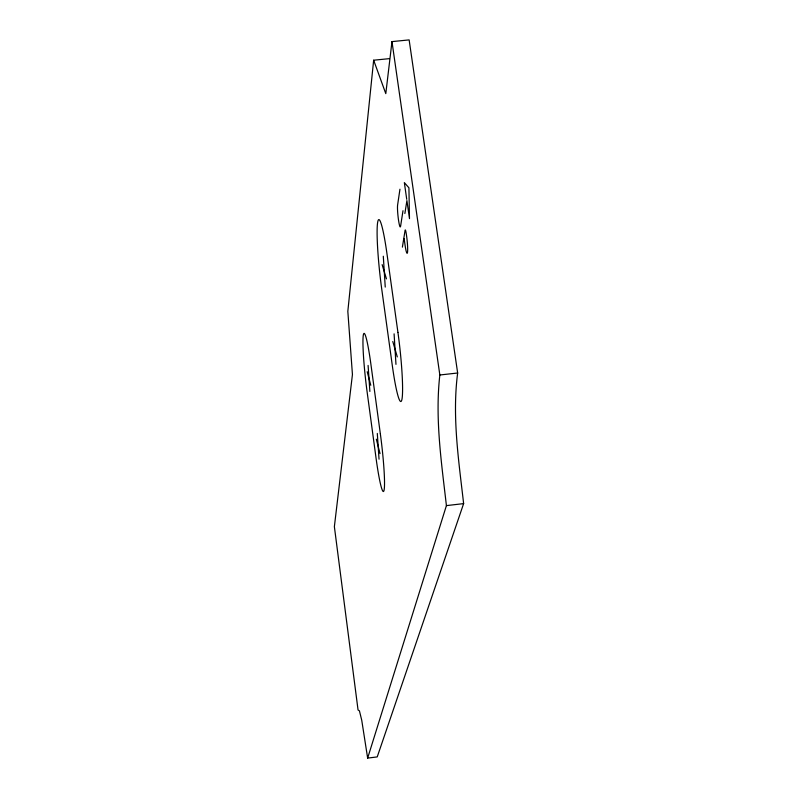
<?xml version="1.0" encoding="UTF-8"?>
<svg xmlns="http://www.w3.org/2000/svg" width="798" height="798" viewBox="0 0 798 798"><rect width="100%" height="100%" fill="white"/><g stroke="black" fill="none" stroke-linecap="round" stroke-linejoin="round"><path stroke-width="1.2" d="M391.978 41.606L439.838 374.99C434.88 418.521 441.474 462.361 446.411 505.613L367.649 758.1L377.225 756.913L463.628 503.618C458.69 460.396 451.997 416.476 457.653 373.005L409.135 39.9L391.978 41.606L385.793 93.625L373.654 60.209L389.374 58.643M373.654 60.209L347.828 311.33L352.437 374.541L334.372 526.65L358.053 709.991L359.429 710.858L361.733 720.215L367.649 758.1M399.948 189.206L397.604 205.056A11.441 1.137 84.1 0 0 398.471 219.809A11.441 1.137 84.1 0 0 400.596 226.213L403 210.712M404.875 213.485L406.91 200.587L409.484 218.642L408.925 187.809L404.347 182.612L406.731 199.32M402.392 247.141L405.095 230.343A6.314 0.638 84.1 0 1 406.292 233.934L406.561 235.769A12.948 1.307 84.1 0 1 407.509 252.427A12.948 1.307 84.1 0 1 405.045 244.996L404.137 238.602M446.411 505.613L463.628 503.618M439.838 374.99L457.653 373.005M382.132 264.627L386.451 278.881M392.796 341.514L397.294 356.915M367.21 371.728L370.781 385.284M376.327 439.179L380.038 453.603M368.087 365.424L369.873 391.429M377.304 433.434L379.04 459.189M383.299 256.228L385.244 287.071M394.092 333.843L395.968 364.357M397.933 332.407L386.91 253.335A52.349 4.728 83.9 0 0 377.594 222.722A52.349 4.728 83.9 0 0 381.763 289.275L392.257 365.175A52.678 4.828 83.8 0 0 402.042 398.82A52.678 4.828 83.8 0 0 397.933 332.407M380.347 433.833L370.96 364.706A45.217 3.561 83.7 0 0 363.25 335.549A45.217 3.561 83.7 0 0 367.09 391.708L376.087 458.381A45.526 3.621 83.5 0 0 384.137 489.872A45.526 3.621 83.5 0 0 380.347 433.833"/></g></svg>
